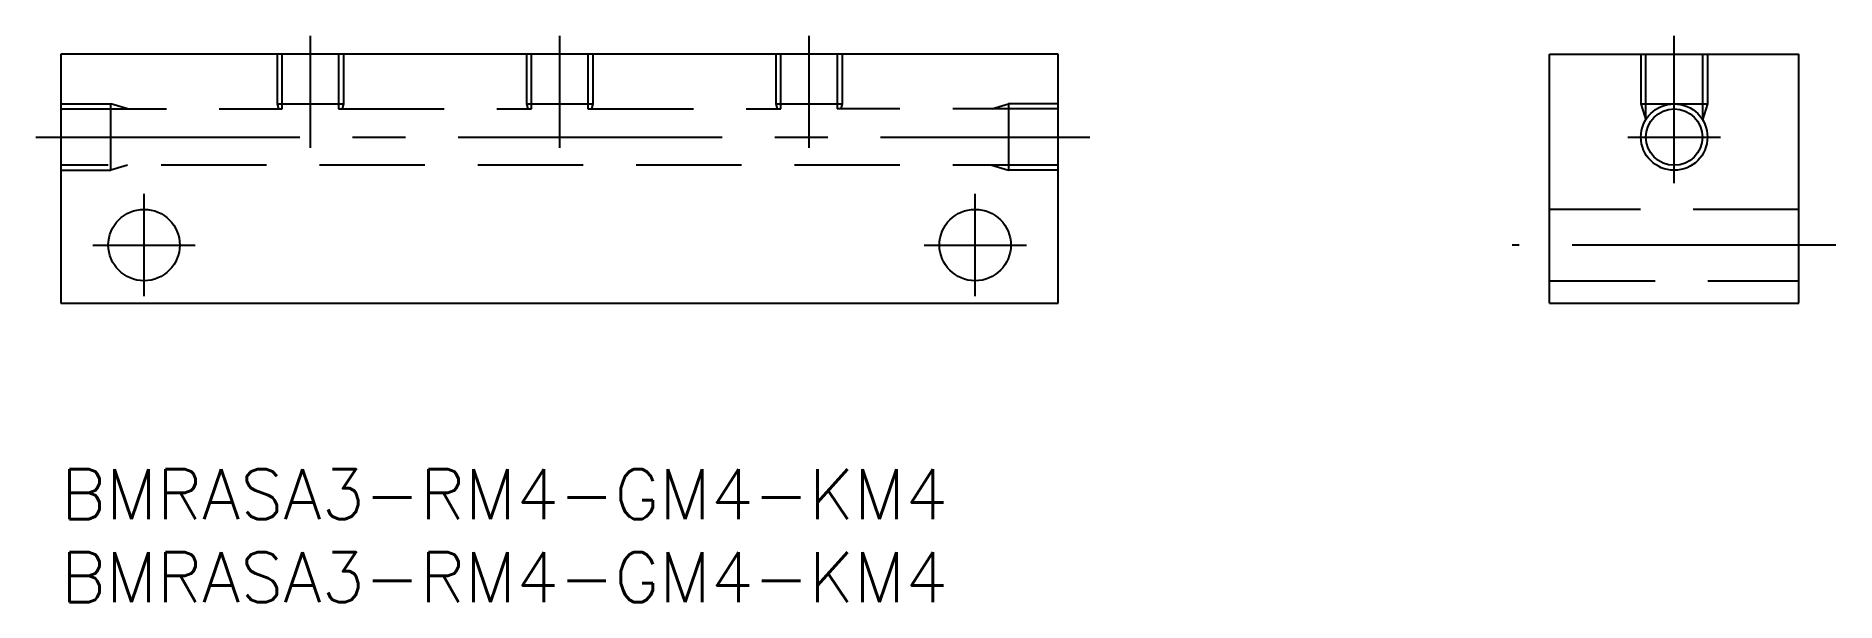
# Model space of a CAD drawing. Extents: x -1 to 107, y -8 to 26.
import ezdxf

# ---------------------------------------------------------------- set-up
doc = ezdxf.new("R2010")
doc.units = 0
doc.header["$LTSCALE"] = 0.5
doc.linetypes.add('CENTER', pattern=[50.8, 31.75, -6.35, 6.35, -6.35])
doc.linetypes.add('DASHED', pattern=[19.05, 12.7, -6.35])
for name, color, linetype in [('MSM_CENTER', 1, 'CENTER'), ('MSM_CONTINUOUS', 7, 'CONTINUOUS'), ('MSM_DASHED', 4, 'DASHED'), ('MSM_NARROW', 5, 'CONTINUOUS'), ('MSM_PART_NUMBER', 7, 'CONTINUOUS')]:
    doc.layers.add(name, color=color, linetype=linetype)
doc.styles.get("Standard").update_dxf_attribs({"font": 'txt.shx', "height": 2, "bigfont": 'bigfont.shx'})

# ---------------------------------------------------------------- blocks, each defined once
blk = doc.blocks.new('*U30')
at = {"layer": 'MSM_PART_NUMBER'}
blk.add_text('BMRASA3-RM4-GM4-KM4', height=3, dxfattribs=at).set_placement((0, -3))
blk = doc.blocks.new('*U31')
at = {"layer": 'MSM_PART_NUMBER'}
blk.add_text('BMRASA3-RM4-GM4-KM4', height=3, dxfattribs=at).set_placement((0, -8))

msp = doc.modelspace()

# ---------------------------------------------------------------- linework, layer by layer
at = {"layer": 'MSM_CENTER'}
for p, q in [((15, 26.09), (15, 19.35)), ((30, 26.09), (30, 19.35)), ((45, 26.09), (45, 19.35)), ((97.05, 17.22), (97.05, 26.09)), ((-1.5, 20), (61.9, 20)), ((94.26, 20), (99.83, 20)), ((5, 10.42), (5, 16.58)), ((55, 10.42), (55, 16.58)), ((1.92, 13.5), (8.08, 13.5)), ((51.92, 13.5), (58.08, 13.5)), ((106.78, 13.5), (87.31, 13.5))]:
    msp.add_line(p, q, dxfattribs=at)
at = {"layer": 'MSM_CONTINUOUS'}
for p, q in [((0, 25), (0, 10)), ((60, 25), (0, 25)), ((60, 10), (60, 25)), ((89.55, 10), (89.55, 25)), ((89.55, 25), (104.55, 25)), ((104.55, 10), (104.55, 25)), ((0, 10), (60, 10)), ((89.55, 10), (104.55, 10))]:
    msp.add_line(p, q, dxfattribs=at)
for centre, radius in [((97.05, 20), 1.7), ((5, 13.5), 2.15), ((55, 13.5), 2.15)]:
    msp.add_circle(centre, radius, dxfattribs=at)
at = {"layer": 'MSM_DASHED'}
for p, q in [((13, 25), (13, 22)), ((13.3, 21.7), (13.3, 25)), ((16.7, 25), (16.7, 21.7)), ((17, 25), (17, 22)), ((28, 25), (28, 22)), ((28.3, 21.7), (28.3, 25)), ((31.7, 25), (31.7, 21.7)), ((32, 25), (32, 22)), ((43, 25), (43, 22)), ((43.3, 21.7), (43.3, 25)), ((46.7, 25), (46.7, 21.7)), ((47, 25), (47, 22)), ((95.05, 25), (95.05, 22)), ((95.35, 21.05), (95.35, 25)), ((98.75, 25), (98.75, 21.05)), ((99.05, 25), (99.05, 22)), ((0, 22), (3, 22)), ((0, 21.7), (13.3, 21.7)), ((3, 18), (3, 22)), ((4, 21.7), (3, 22)), ((13, 22), (17, 22)), ((13, 22), (13.09, 21.7)), ((16.7, 21.7), (28.3, 21.7)), ((17, 22), (16.91, 21.7)), ((28, 22), (32, 22)), ((28, 22), (28.09, 21.7)), ((31.7, 21.7), (43.3, 21.7)), ((32, 22), (31.91, 21.7)), ((43, 22), (47, 22)), ((43, 22), (43.09, 21.7)), ((60, 21.7), (46.7, 21.7)), ((47, 22), (46.91, 21.7)), ((56, 21.7), (57, 22)), ((60, 22), (57, 22)), ((57, 22), (57, 18)), ((95.05, 22), (99.05, 22)), ((95.05, 22), (95.34, 21.04)), ((99.05, 22), (98.76, 21.04)), ((60, 18.3), (0, 18.3)), ((0, 18), (3, 18)), ((4, 18.3), (3, 18)), ((56, 18.3), (57, 18)), ((60, 18), (57, 18)), ((104.55, 15.65), (89.55, 15.65)), ((89.55, 11.35), (104.55, 11.35))]:
    msp.add_line(p, q, dxfattribs=at)
at = {"layer": 'MSM_NARROW'}
msp.add_circle((97.05, 20), 2, dxfattribs=at)

# ---------------------------------------------------------------- block references
at = {"layer": 'MSM_CONTINUOUS'}
for name in ['*U30', '*U31']:
    msp.add_blockref(name, (0, 0), dxfattribs=at)

doc.saveas('drawing.dxf')
